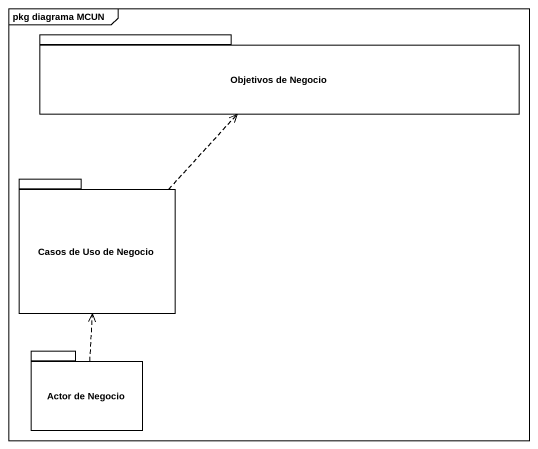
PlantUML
@startuml
mainframe pkg diagrama MCUN
package "Objetivos de Negocio" as Objetivos_de_Negocio {
}
package "Casos de Uso de Negocio" as Casos_de_Uso_de_Negocio {
}
package "Actor de Negocio" as Actor_de_Negocio {
}
Casos_de_Uso_de_Negocio .up.> Objetivos_de_Negocio
Actor_de_Negocio .up.> Casos_de_Uso_de_Negocio
@enduml
